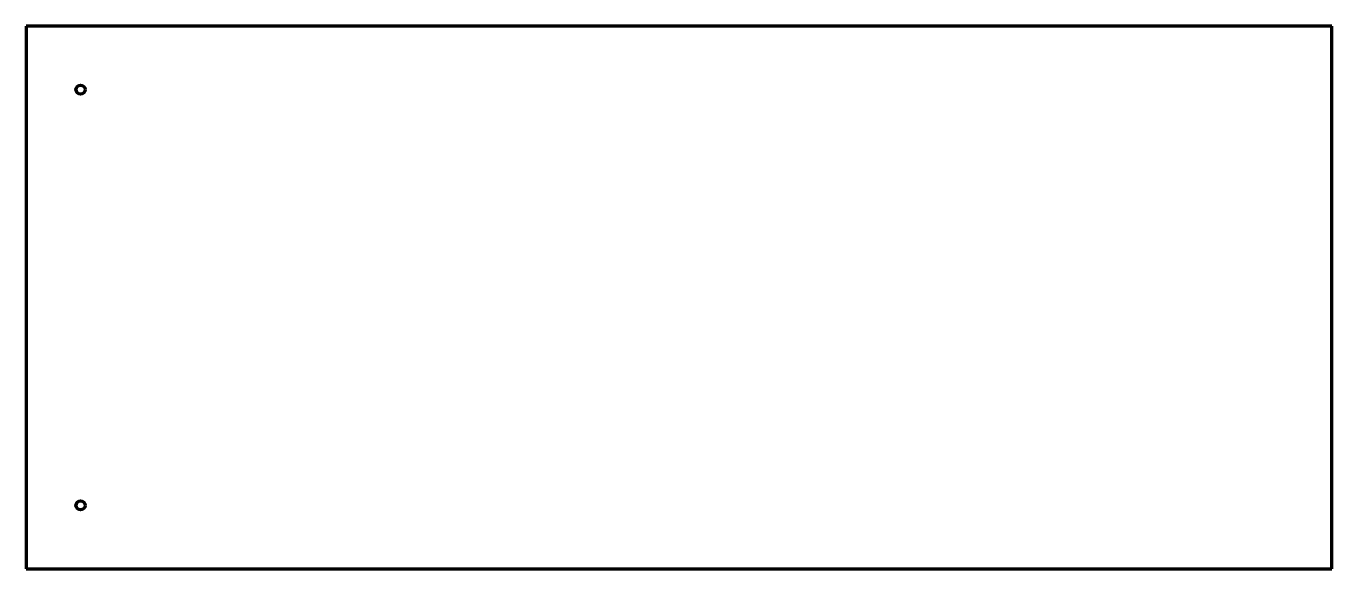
# Model space of a CAD drawing. Header units: inches. Extents: x 0 to 72, y 0 to 29.9.
import ezdxf

# ---------------------------------------------------------------- set-up
doc = ezdxf.new("R2010")
doc.units = ezdxf.units.IN
doc.header["$MEASUREMENT"] = 0
doc.layers.add('1', color=7, linetype='Continuous')

msp = doc.modelspace()

# ---------------------------------------------------------------- linework, layer by layer
at = {"color": 7, "lineweight": 90}
for p, q in [((72, 29.9375), (0, 29.9375)), ((0, 29.9375), (0, 0)), ((72, 0), (72, 29.9375)), ((0, 0), (72, 0))]:
    msp.add_line(p, q, dxfattribs=at)
at = {"layer": '1', "color": 1, "lineweight": 90}
for centre in [(3, 26.4375), (3, 3.5)]:
    msp.add_circle(centre, 0.25, dxfattribs=at)

doc.saveas('drawing.dxf')
